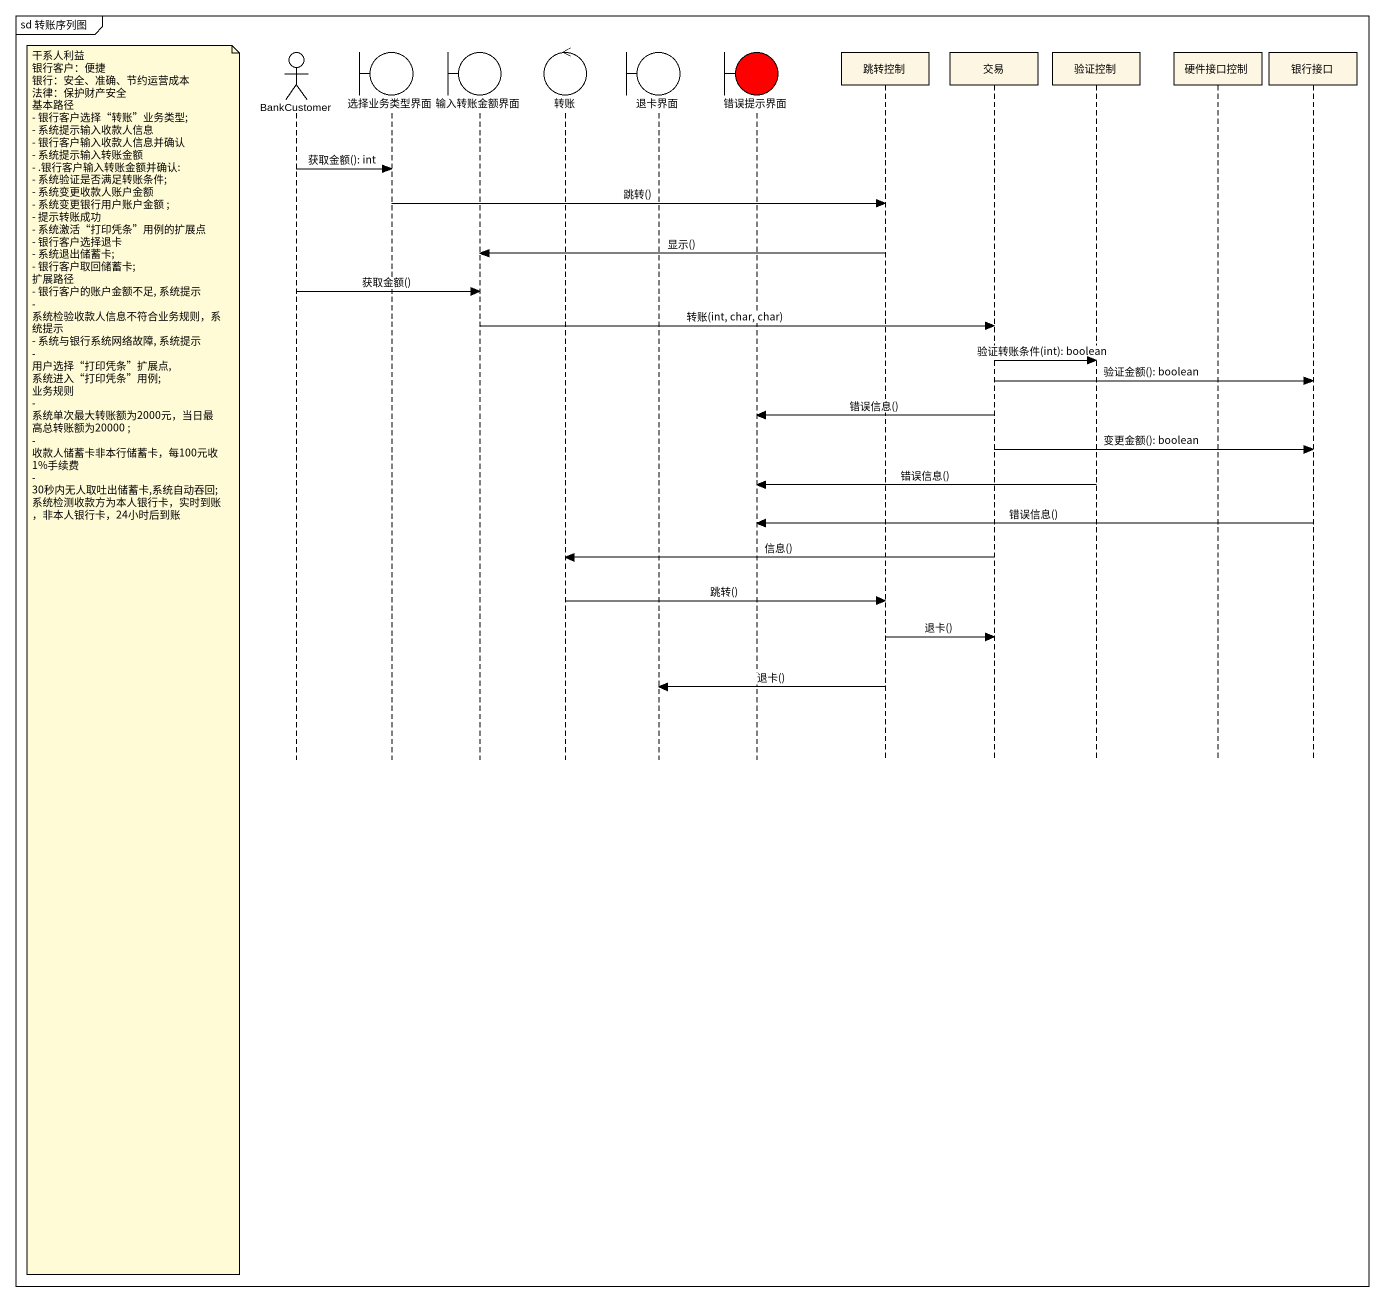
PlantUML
@startuml
mainframe sd 转账序列图
hide footbox
actor BankCustomer
boundary 选择业务类型界面
boundary 输入转账金额界面
control 转账
boundary 退卡界面
boundary 错误提示界面 #FF0000
participant 跳转控制
participant 交易
participant 验证控制
participant 硬件接口控制
participant 银行接口

BankCustomer -> 选择业务类型界面 : 获取金额(): int
选择业务类型界面 -> 跳转控制 : 跳转()
跳转控制 -> 输入转账金额界面 : 显示()
BankCustomer -> 输入转账金额界面 : 获取金额()
输入转账金额界面 -> 交易 : 转账(int, char, char)
交易 -> 验证控制 : 验证转账条件(int): boolean
交易 -> 银行接口 : 验证金额(): boolean
交易 -> 错误提示界面 : 错误信息()
交易 -> 银行接口 : 变更金额(): boolean
验证控制 -> 错误提示界面 : 错误信息()
银行接口 -> 错误提示界面 : 错误信息()
交易 -> 转账 : 信息()
转账 -> 跳转控制 : 跳转()
跳转控制 -> 交易 : 退卡()
note left of BankCustomer
  干系人利益
  银行客户：便捷
  银行：安全、准确、节约运营成本
  法律：保护财产安全
  基本路径
  - 银行客户选择“转账”业务类型;
  - 系统提示输入收款人信息
  - 银行客户输入收款人信息并确认
  - 系统提示输入转账金额
  - .银行客户输入转账金额并确认:
  - 系统验证是否满足转账条件;
  - 系统变更收款人账户金额
  - 系统变更银行用户账户金额 ;
  - 提示转账成功
  - 系统激活“打印凭条”用例的扩展点
  - 银行客户选择退卡
  - 系统退出储蓄卡;
  - 银行客户取回储蓄卡;
  扩展路径
  - 银行客户的账户金额不足, 系统提示
  - 系统检验收款人信息不符合业务规则，系统提示
  - 系统与银行系统网络故障, 系统提示
  - 用户选择“打印凭条”扩展点,系统进入“打印凭条”用例;
  业务规则
  - 系统单次最大转账额为2000元，当日最高总转账额为20000 ;
  - 收款人储蓄卡非本行储蓄卡，每100元收1%手续费
  - 30秒内无人取吐出储蓄卡,系统自动吞回;
  系统检测收款方为本人银行卡，实时到账，非本人银行卡，24小时后到账
end note
跳转控制 -> 退卡界面 : 退卡()
@enduml
